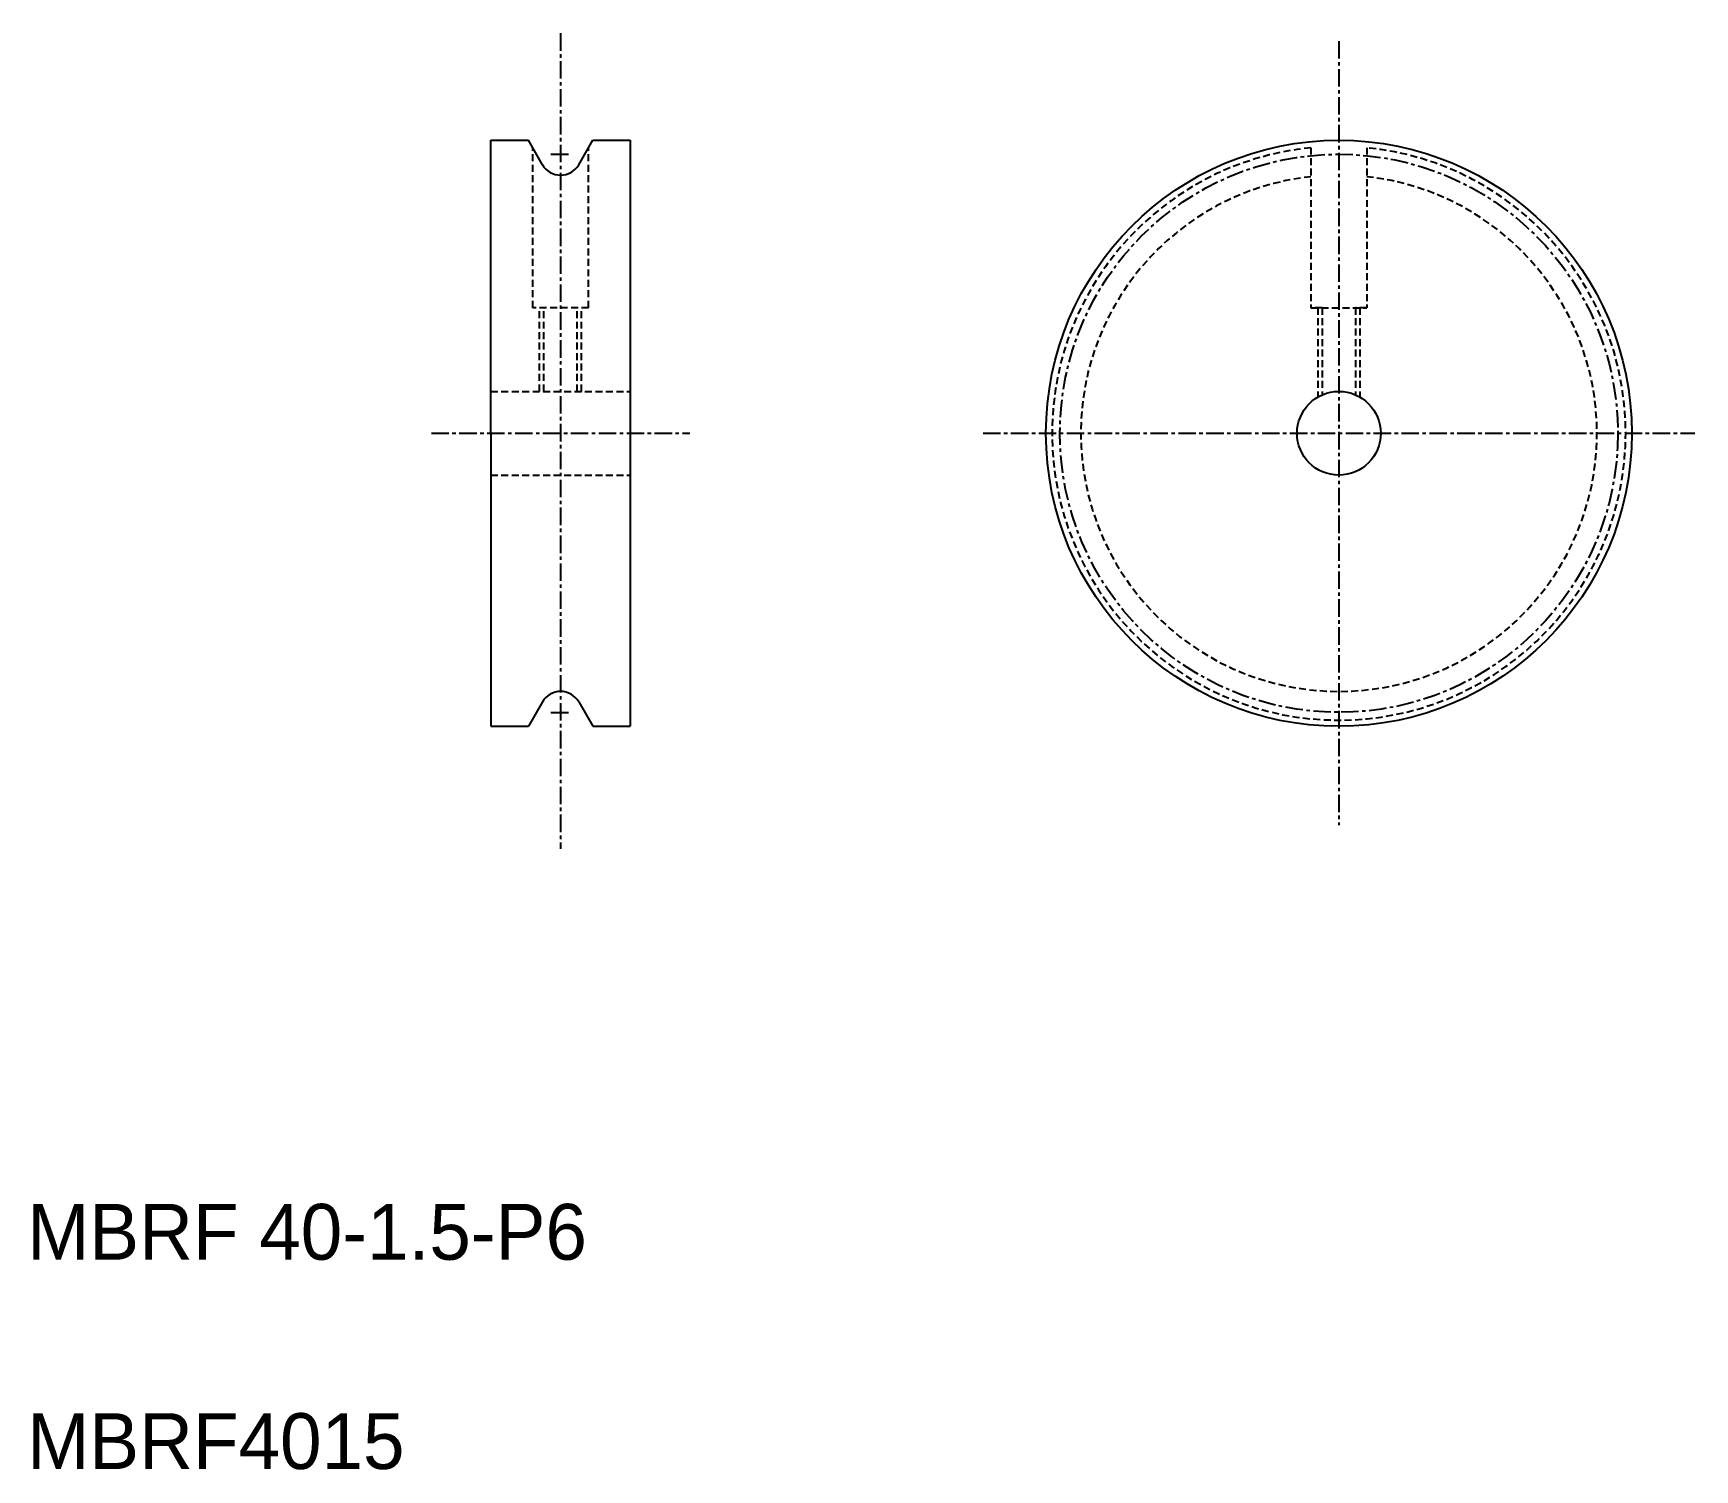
# Model space of a CAD drawing. Extents: x 6 to 125, y 163 to 266.
import ezdxf

# ---------------------------------------------------------------- set-up
doc = ezdxf.new("R2010")
doc.units = 0
doc.linetypes.add('CENTER', pattern=[2, 1.25, -0.25, 0.25, -0.25])
doc.linetypes.add('DASHED', pattern=[0.75, 0.5, -0.25])
doc.layers.get('0').update_dxf_attribs({"linetype": 'CONTINUOUS'})
doc.layers.add('CENTER', color=1, linetype='CENTER')

msp = doc.modelspace()

# ---------------------------------------------------------------- linework, layer by layer
at = {"color": 7, "linetype": 'CONTINUOUS'}
for p, q in [((38.99, 258.09), (41.68, 258.09)), ((38.99, 237.09), (38.99, 258.09)), ((42.69, 256.34), (41.68, 258.09)), ((45.29, 256.34), (46.3, 258.09)), ((46.3, 258.09), (48.99, 258.09)), ((48.99, 258.09), (48.99, 216.09)), ((38.99, 237.09), (38.99, 216.09)), ((38.99, 232.59), (38.99, 232.59)), ((38.99, 228.59), (38.99, 228.59)), ((42.69, 217.84), (41.68, 216.09)), ((45.29, 217.84), (46.3, 216.09)), ((38.99, 216.09), (41.68, 216.09)), ((46.3, 216.09), (48.99, 216.09)), ((46.3, 216.09), (46.39, 216.09))]:
    msp.add_line(p, q, dxfattribs=at)
at = {"color": 3, "linetype": 'DASHED'}
for p, q in [((41.99, 246.09), (41.99, 257.56)), ((45.99, 246.09), (45.99, 257.56)), ((97.79, 257.56), (97.79, 246.09)), ((101.79, 257.56), (101.79, 246.09)), ((45.99, 246.09), (41.99, 246.09)), ((42.49, 240.09), (42.49, 246.09)), ((42.79, 240.09), (42.79, 246.09)), ((45.19, 240.09), (45.19, 246.09)), ((45.49, 240.09), (45.49, 246.09)), ((97.79, 246.09), (98.29, 246.09)), ((98.59, 246.09), (97.79, 246.09)), ((97.79, 246.09), (101.79, 246.09)), ((98.29, 246.09), (98.29, 239.69)), ((98.59, 246.09), (98.59, 239.84)), ((100.99, 246.09), (100.99, 239.84)), ((101.79, 246.09), (100.99, 246.09)), ((101.29, 246.09), (101.29, 239.69)), ((38.99, 240.09), (48.99, 240.09)), ((38.99, 234.09), (48.99, 234.09))]:
    msp.add_line(p, q, dxfattribs=at)
at = {"color": 7, "linetype": 'CONTINUOUS'}
for radius in [21, 3]:
    msp.add_circle((99.79, 237.09), radius, dxfattribs=at)
at = {"color": 3, "linetype": 'DASHED'}
for radius, start, end in [(20.56, 95.5819, 84.4181), (18.5, 96.2063, 83.7937)]:
    msp.add_arc((99.79, 237.09), radius, start, end, dxfattribs=at)
at = {"color": 7, "linetype": 'CONTINUOUS'}
for centre, start, end in [((43.99, 257.09), 210, 330), ((43.99, 217.09), 30, 150)]:
    msp.add_arc(centre, 1.5, start, end, dxfattribs=at)
at = {"layer": 'CENTER', "color": 1, "linetype": 'CENTER'}
for p, q in [((43.99, 265.76), (43.99, 207.32)), ((99.79, 265.19), (99.79, 209)), ((43.3, 257.09), (44.58, 257.09)), ((34.73, 237.09), (53.25, 237.09)), ((74.28, 237.09), (125.3, 237.09)), ((43.3, 217.09), (44.58, 217.09))]:
    msp.add_line(p, q, dxfattribs=at)
msp.add_circle((99.79, 237.09), 20, dxfattribs=at)

# ---------------------------------------------------------------- texts
at = {"color": 7, "linetype": 'CONTINUOUS'}
for s, p in [('MBRF 40-1.5-P6', (5.75, 177.86)), ('MBRF4015', (5.75, 162.86))]:
    msp.add_text(s, height=4, dxfattribs=at).set_placement(p)

doc.saveas('drawing.dxf')
